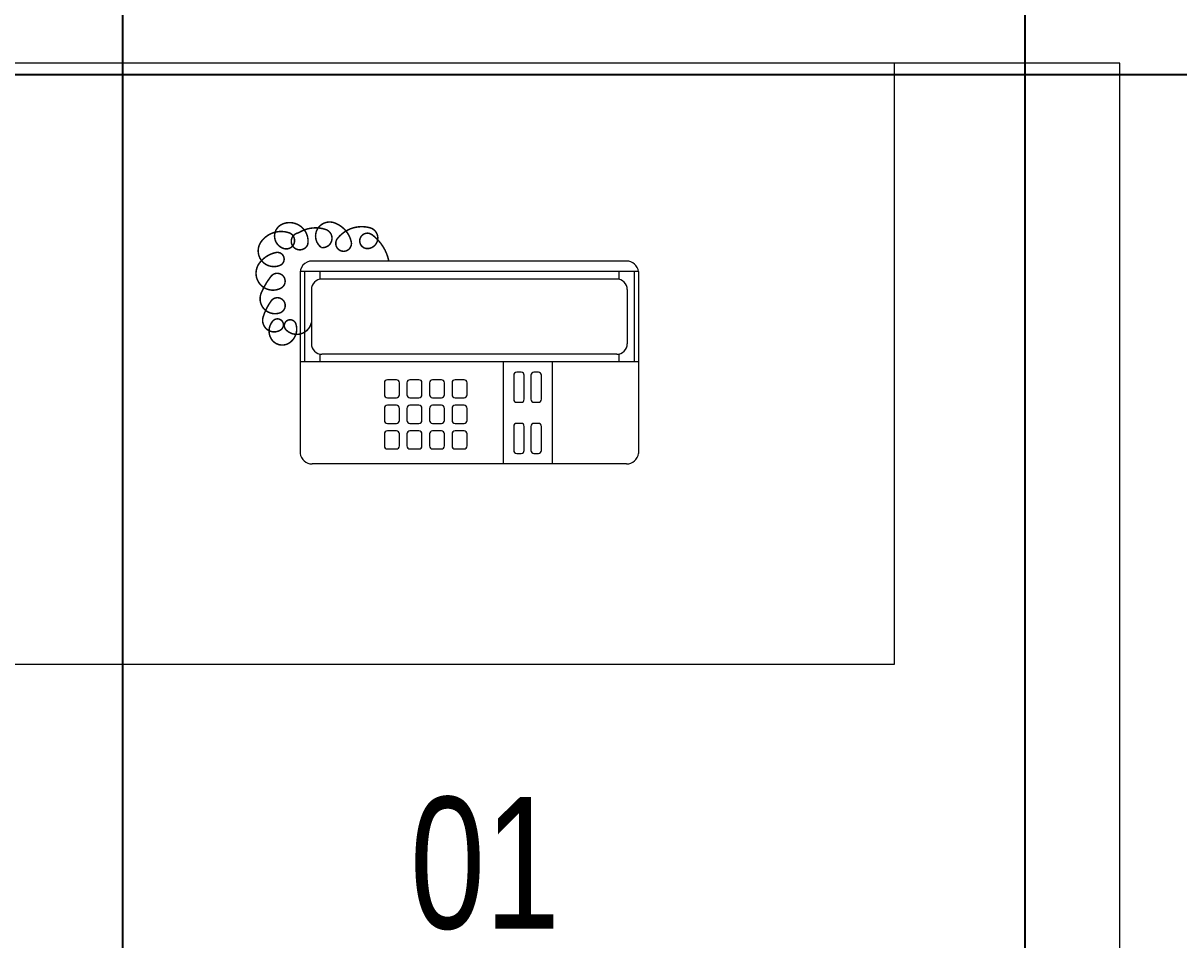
# Model space of a CAD drawing. Header units: inches. Extents: x -12418 to 472786, y -29325 to 19878.
# Drawn here: x 6534 to 7302, y -8976 to -8366 of the extents above; entities that cross this region are included whole.
import ezdxf

# ---------------------------------------------------------------- set-up
doc = ezdxf.new("R2010")
doc.units = ezdxf.units.IN
doc.header["$LTSCALE"] = 25
doc.header["$MEASUREMENT"] = 0
doc.linetypes.add('00-Ground Floor$0$HIDDEN', pattern=[9.525, 6.35, -3.175])
doc.linetypes.add('DASHDOT', pattern=[25.4, 12.7, -6.35, 0, -6.35])
doc.layers.get('0').update_dxf_attribs({"color": 8})
for name, color, linetype, lineweight in [('00-Ground Floor$0$72_EGR_EQP_TAG', 142, 'Continuous', 5), ('00-Ground Floor$0$LOADING', 253, 'Continuous', 5), ('E-LITE-CLNG-CNDT', 6, 'DASHDOT', 35)]:
    doc.layers.add(name, color=color, linetype=linetype, lineweight=lineweight)
doc.layers.add('00-Ground Floor$0$False Ceiling', color=251, linetype='Continuous')
doc.styles.add('00-Ground Floor$0$X3G_ENTITY_257CFD', font='swisscl.ttf', dxfattribs={"height": 200})

# ---------------------------------------------------------------- blocks, each defined once
blk = doc.blocks.new('00-Ground Floor$0$DM20079-P')
at = {"color": 0}
for p, q in [((-0.06163, 0.225), (0.05937, 0.225)), ((-0.06163, 0.225), (-0.06163, 0)), ((-0.00163, 0.225), (-0.00163, 0)), ((-0.06863, 0.217), (-0.06863, 0.008)), ((-0.06163, 0.222), (-0.00163, 0.222)), ((-0.04963, 0.2175), (-0.01363, 0.2175)), ((0.06637, 0.217), (0.06637, 0.008)), ((-0.06163, 0.212), (-0.05646, 0.212)), ((-0.05663, 0.2105), (-0.05663, 0.0145)), ((-0.00679, 0.212), (-0.00163, 0.212)), ((-0.00663, 0.2105), (-0.00663, 0.0145)), ((-0.00163, 0.1675), (0.06637, 0.1675)), ((-0.00163, 0.135), (0.06637, 0.135)), ((-0.06163, 0.013), (-0.05646, 0.013)), ((-0.00679, 0.013), (-0.00163, 0.013)), ((-0.06163, 0.003), (-0.00163, 0.003)), ((-0.05937, 0), (0.05937, 0)), ((-0.04963, 0.0075), (-0.01363, 0.0075))]:
    blk.add_line(p, q, dxfattribs=at)
for points in [[(0.00737, 0.1605, 0.414214), (0.00537, 0.1585), (0.00537, 0.1555, 0.414214), (0.00737, 0.1535), (0.02337, 0.1535, 0.414214), (0.02537, 0.1555), (0.02537, 0.1585, 0.414214), (0.02337, 0.1605)], [(0.05737, 0.1535, 0.414214), (0.05937, 0.1555), (0.05937, 0.1585, 0.414214), (0.05737, 0.1605), (0.04137, 0.1605, 0.414214), (0.03937, 0.1585), (0.03937, 0.1555, 0.414214), (0.04137, 0.1535)], [(0.02337, 0.142, 0.414214), (0.02537, 0.144), (0.02537, 0.147, 0.414214), (0.02337, 0.149), (0.00737, 0.149, 0.414214), (0.00537, 0.147), (0.00537, 0.144, 0.414214), (0.00737, 0.142)], [(0.05737, 0.142, 0.414214), (0.05937, 0.144), (0.05937, 0.147, 0.414214), (0.05737, 0.149), (0.04137, 0.149, 0.414214), (0.03937, 0.147), (0.03937, 0.144, 0.414214), (0.04137, 0.142)], [(0.01037, 0.103, 0.414214), (0.01237, 0.101), (0.02037, 0.101, 0.414214), (0.02237, 0.103), (0.02237, 0.109, 0.414214), (0.02037, 0.111), (0.01237, 0.111, 0.414214), (0.01037, 0.109)], [(0.02737, 0.103, 0.414214), (0.02937, 0.101), (0.03737, 0.101, 0.414214), (0.03937, 0.103), (0.03937, 0.109, 0.414214), (0.03737, 0.111), (0.02937, 0.111, 0.414214), (0.02737, 0.109)], [(0.04437, 0.103, 0.414214), (0.04637, 0.101), (0.05437, 0.101, 0.414214), (0.05637, 0.103), (0.05637, 0.109, 0.414214), (0.05437, 0.111), (0.04637, 0.111, 0.414214), (0.04437, 0.109)], [(0.01037, 0.088, 0.414214), (0.01237, 0.086), (0.02037, 0.086, 0.414214), (0.02237, 0.088), (0.02237, 0.094, 0.414214), (0.02037, 0.096), (0.01237, 0.096, 0.414214), (0.01037, 0.094)], [(0.02737, 0.088, 0.414214), (0.02937, 0.086), (0.03737, 0.086, 0.414214), (0.03937, 0.088), (0.03937, 0.094, 0.414214), (0.03737, 0.096), (0.02937, 0.096, 0.414214), (0.02737, 0.094)], [(0.04437, 0.088, 0.414214), (0.04637, 0.086), (0.05437, 0.086, 0.414214), (0.05637, 0.088), (0.05637, 0.094, 0.414214), (0.05437, 0.096), (0.04637, 0.096, 0.414214), (0.04437, 0.094)], [(0.01037, 0.073, 0.414214), (0.01237, 0.071), (0.02037, 0.071, 0.414214), (0.02237, 0.073), (0.02237, 0.079, 0.414214), (0.02037, 0.081), (0.01237, 0.081, 0.414214), (0.01037, 0.079)], [(0.02737, 0.073, 0.414214), (0.02937, 0.071), (0.03737, 0.071, 0.414214), (0.03937, 0.073), (0.03937, 0.079, 0.414214), (0.03737, 0.081), (0.02937, 0.081, 0.414214), (0.02737, 0.079)], [(0.04437, 0.073, 0.414214), (0.04637, 0.071), (0.05437, 0.071, 0.414214), (0.05637, 0.073), (0.05637, 0.079, 0.414214), (0.05437, 0.081), (0.04637, 0.081, 0.414214), (0.04437, 0.079)], [(0.01037, 0.058, 0.414214), (0.01237, 0.056), (0.02037, 0.056, 0.414214), (0.02237, 0.058), (0.02237, 0.064, 0.414214), (0.02037, 0.066), (0.01237, 0.066, 0.414214), (0.01037, 0.064)], [(0.02737, 0.058, 0.414214), (0.02937, 0.056), (0.03737, 0.056, 0.414214), (0.03937, 0.058), (0.03937, 0.064, 0.414214), (0.03737, 0.066), (0.02937, 0.066, 0.414214), (0.02737, 0.064)], [(0.04437, 0.058, 0.414214), (0.04637, 0.056), (0.05437, 0.056, 0.414214), (0.05637, 0.058), (0.05637, 0.064, 0.414214), (0.05437, 0.066), (0.04637, 0.066, 0.414214), (0.04437, 0.064)]]:
    blk.add_lwpolyline(points, format="xyb", close=True, dxfattribs=at)
at = {"color": 0, "const_width": 0.001}
blk.add_lwpolyline([(-0.06863, 0.05898, 0.184574), (-0.08613, 0.0478, 1.44364), (-0.07692, 0.04516, 0.837915), (-0.09074, 0.04648, 0.30536), (-0.0835, 0.02477, 1.584726), (-0.08153, 0.03398, 0.253153), (-0.09403, 0.0228, 0.874198), (-0.07758, 0.01424, 0.915253), (-0.08968, 0.0168, 0.223821), (-0.08738, -0.00107, 1.703343), (-0.07955, 0.00504, 0.588962), (-0.09337, -0.01141, 0.717795), (-0.07692, -0.01075, 0.983104), (-0.08745, -0.00746, 0.326362), (-0.08153, -0.02588, 0.758716), (-0.06573, -0.01338, 0.906186), (-0.07429, -0.01602, 0.189488), (-0.06705, -0.0272, 0.7948), (-0.05059, -0.01273, 1.223996), (-0.05849, -0.01931, 0.072149), (-0.0473, -0.02588, 0.645886), (-0.03414, -0.01338, 1.366917), (-0.04204, -0.01931, 0.078415), (-0.03151, -0.02457, 0.723006), (-0.02295, -0.01273, 1.105484), (-0.02887, -0.01799, 0.327892), (-0.01703, -0.01931, 0.446638), (-0.01439, -0.00681, 0.327263), (-0.0269, -0.00286, 1.240441), (-0.02295, -0.00944, 0.611307), (-0.02784, 0.0075)], format="xyb", dxfattribs=at)
at = {"color": 0}
for centre, radius, start, end in [((-0.0605, 0.21695), 0.00813, 97.96327, 179.66488), ((0.05825, 0.21695), 0.00813, 0.33512, 82.03673), ((-0.04963, 0.2105), 0.007, 90, 180), ((-0.01363, 0.2105), 0.007, 0, 90), ((-0.0605, 0.00805), 0.00813, 180.33512, 277.96327), ((-0.04963, 0.0145), 0.007, 180, 270), ((-0.01363, 0.0145), 0.007, 270, 0), ((0.05825, 0.00805), 0.00813, 277.96327, 359.66488)]:
    blk.add_arc(centre, radius, start, end, dxfattribs=at)
blk = doc.blocks.new('00-Ground Floor$0$GF21043-P')
at = {"color": 0}
for p, q in [((0.8, 0.75), (-0.8, 0.75)), ((-0.8, 0.75), (-0.8, 0))]:
    blk.add_line(p, q, dxfattribs=at)
at = {"color": 0, "linetype": '00-Ground Floor$0$HIDDEN'}
for p, q in [((-0.8, 0.6), (-0.4, 0.6)), ((-0.4, 0.6), (-0.4, 0))]:
    blk.add_line(p, q, dxfattribs=at)
blk = doc.blocks.new('00-Ground Floor$0$A$Ce9e1c4c3')
at = {"layer": '00-Ground Floor$0$False Ceiling', "color": 254, "linetype": 'Continuous'}
for p, q in [((-93400, -10017.43), (-93400, -6347.43)), ((-92800, -10017.43), (-92800, -6347.43)), ((-94542.07, -8400), (-90902.07, -8400))]:
    blk.add_line(p, q, dxfattribs=at)
blk = doc.blocks.new('00-Ground Floor')
at = {"layer": '00-Ground Floor$0$False Ceiling', "color": 254}
blk.add_blockref('00-Ground Floor$0$A$Ce9e1c4c3', (100000, 0), dxfattribs=at)
at = {"layer": '00-Ground Floor$0$LOADING', "extrusion": (1.19929e-18, -8.17187e-07, 1), "xscale": 1000.000000000002, "yscale": 1000.000000000002, "zscale": 1000.000000000002, "rotation": 270}
blk.add_blockref('00-Ground Floor$0$GF21043-P', (6512.93, -9192.43, 0.01), dxfattribs=at)
at = {"layer": '00-Ground Floor$0$LOADING', "extrusion": (9.34116e-11, 8.17187e-07, -1), "xscale": -1000.000000000002, "yscale": 1000.000000000002, "zscale": 1000.000000000002, "rotation": 89.99999999840024}
blk.add_blockref('00-Ground Floor$0$DM20079-P', (-6717.85, -8592.75, -0.02), dxfattribs=at)
at = {"layer": '00-Ground Floor$0$72_EGR_EQP_TAG', "insert": (6840.8, -8880.72, 0), "char_height": 87.473, "attachment_point": 2, "style": '00-Ground Floor$0$X3G_ENTITY_257CFD'}
blk.add_mtext('01', dxfattribs=at)

msp = doc.modelspace()

# ---------------------------------------------------------------- block references
at = {"layer": 'E-LITE-CLNG-CNDT'}
msp.add_blockref('00-Ground Floor', (0, 0), dxfattribs=at)

doc.saveas('drawing.dxf')
